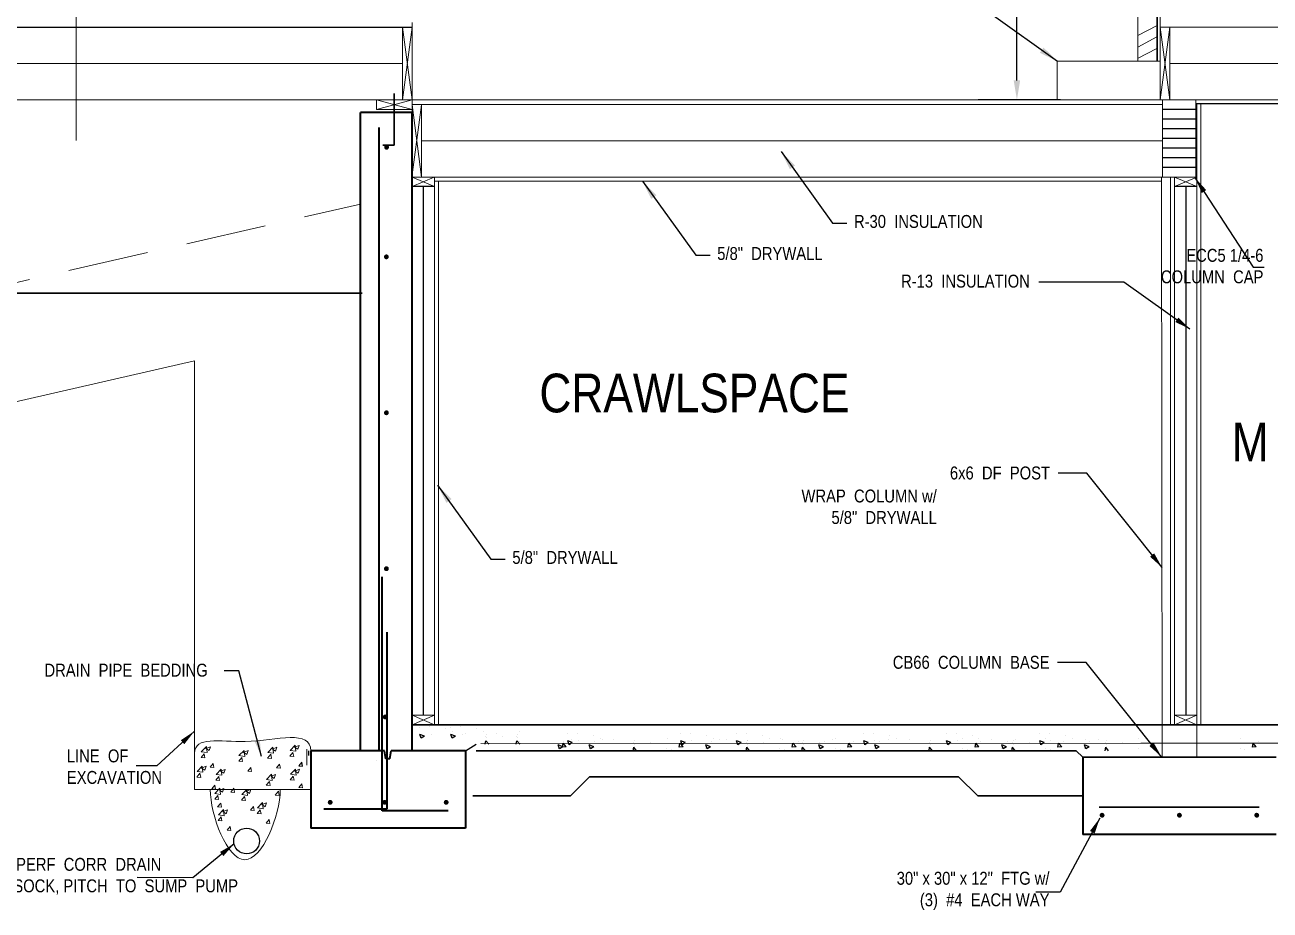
# Model space of a CAD drawing. Extents: x 1662 to 3024, y -14186 to -10515.
# Drawn here: x 2214.5 to 2407.7, y -14153.8 to -14016.5 of the extents above; entities that cross this region are included whole.
import ezdxf

# ---------------------------------------------------------------- set-up
doc = ezdxf.new("R2010")
doc.units = 0
doc.header["$LTSCALE"] = 50
doc.header["$MEASUREMENT"] = 0
doc.linetypes.add('CENTER', pattern=[2, 1.25, -0.25, 0.25, -0.25])
doc.linetypes.add('DASHED', pattern=[0.75, 0.5, -0.25])
for name, color, linetype in [('CONCRETE', 7, 'CONTINUOUS'), ('FINFRAMING', 4, 'CONTINUOUS'), ('FLOOR_FRAMING', 3, 'CONTINUOUS'), ('INSULATION', 30, 'CONTINUOUS'), ('ROOF_FRAMING', 7, 'CONTINUOUS'), ('TEXT', 250, 'CONTINUOUS'), ('WALL_FRAMING', 2, 'CONTINUOUS')]:
    doc.layers.add(name, color=color, linetype=linetype)
doc.layers.add('FOUNDATION', color=7, linetype='CONTINUOUS', lineweight=40)
doc.layers.add('FOUNDATION TEXT', color=7, linetype='CONTINUOUS', lineweight=9)
doc.styles.add('ARCHENT', font='technical.ttf', dxfattribs={"height": 2})
doc.linetypes.add('BATTING', pattern='A,0.0001,-0.1,[134,ltypeshp.shx,S=0.1,R=0,X=-0.1,Y=0],-0.2,[134,ltypeshp.shx,S=0.1,R=180,X=0.1,Y=0],-0.1', length=0.4001)
doc.dimstyles.new('ARCHENTLTD', dxfattribs={"dimtxt": 2, "dimasz": 3, "dimexe": 6, "dimexo": 3, "dimgap": 2, "dimtad": 0, "dimdec": 3, "dimzin": 1, "dimdsep": 46, "dimlunit": 4, "dimtxsty": 'ARCHENT', "dimcen": 2, "dimadec": 0, "dimazin": 0, "dimtfac": 1, "dimtdec": 3, "dimtofl": 0, "dimtmove": 0, "dimatfit": 3, "dimfxl": 1, "dimfrac": 2, "dimtolj": 1, "dimtzin": 0, "dimarcsym": 0})

# ---------------------------------------------------------------- blocks, each defined once
blk = doc.blocks.new('*D176')
at = {"layer": 'CONCRETE', "color": 0, "lineweight": -2, "ltscale": 0.25}
for p, q in [((2375.16, -13986.07), (2362.39, -13986.07)), ((2368.39, -13989.07), (2368.39, -14001.89)), ((2368.39, -14025.07), (2368.39, -14012.25)), ((2375.16, -14028.07), (2362.39, -14028.07))]:
    blk.add_line(p, q, dxfattribs=at)
at = {"layer": 'CONCRETE', "color": 0, "lineweight": 9, "ltscale": 0.25}
for points in [[(2367.89, -13989.07), (2368.89, -13989.07), (2368.39, -13986.07)], [(2367.89, -14025.07), (2368.89, -14025.07), (2368.39, -14028.07)]]:
    blk.add_solid(points, dxfattribs=at)
at = {"layer": 'CONCRETE', "color": 0, "lineweight": 9, "ltscale": 0.25, "insert": (2368.39, -14007.07), "char_height": 2, "attachment_point": 5, "rotation": 90, "style": 'ARCHENT'}
blk.add_mtext('\\A1;3\'-6"', dxfattribs=at)

msp = doc.modelspace()

# ---------------------------------------------------------------- linework, layer by layer
at = {"layer": 'CONCRETE', "color": 7, "lineweight": 20, "ltscale": 0.25}
for p, q in [((2273.0453, -14028.0703), (2273.0453, -14016.8184)), ((2269.0356, -14029.5797), (2269.0356, -14028.0687)), ((2274.526, -14040.0703), (2274.526, -14028.0703))]:
    msp.add_line(p, q, dxfattribs=at)
at = {"layer": 'CONCRETE', "color": 7, "lineweight": 9, "ltscale": 0.25}
for p, q in [((2274.5356, -14028.0703), (2269.0356, -14029.5798)), ((2274.5356, -14029.5813), (2269.0356, -14028.0972)), ((2258.2061, -14128.7981), (2258.2061, -14131.2977))]:
    msp.add_line(p, q, dxfattribs=at)
at = {"layer": 'CONCRETE', "color": 7, "linetype": 'Continuous', "lineweight": 30, "ltscale": 0.125}
for p, q in [((2271.7595, -14027.0892), (2271.7595, -14035.0892)), ((2503.8234, -14028.6953), (2396.1506, -14028.6649)), ((2271.7595, -14035.0892), (2270.0184, -14035.0892)), ((2399.6108, -14125.0481), (2274.5259, -14125.0481)), ((2507.2759, -14125.0481), (2399.6108, -14125.0481))]:
    msp.add_line(p, q, dxfattribs=at)
at = {"layer": 'CONCRETE', "color": 7, "linetype": 'Continuous', "lineweight": 9, "ltscale": 0.125}
for p, q in [((2274.526, -14029.5815), (2269.0356, -14029.5798)), ((2274.526, -14040.0703), (2278.0044, -14041.5082)), ((2277.9791, -14040.0703), (2274.526, -14041.5082)), ((2392.8388, -14040.0703), (2396.3172, -14041.5082)), ((2396.2919, -14040.0703), (2392.8388, -14041.5082))]:
    msp.add_line(p, q, dxfattribs=at)
at = {"layer": 'CONCRETE', "color": 7, "linetype": 'Continuous', "lineweight": 40, "ltscale": 0.15}
msp.add_line((2269.3595, -14032.3799), (2269.3595, -14129.0481), dxfattribs=at)
at = {"layer": 'CONCRETE', "color": 7, "linetype": 'Continuous', "ltscale": 1.5}
for p, q in [((2278.0044, -14041.5082), (2274.526, -14041.5082)), ((2396.3172, -14041.5082), (2392.8388, -14041.5082))]:
    msp.add_line(p, q, dxfattribs=at)
at = {"layer": 'CONCRETE', "color": 7, "linetype": 'Continuous', "lineweight": 20, "ltscale": 0.125}
for p, q in [((2392.2138, -14125.0481), (2392.2138, -14040.0703)), ((2392.8388, -14123.5481), (2392.8388, -14040.0703)), ((2392.8388, -14125.0481), (2392.8388, -14123.5882)), ((2387.6108, -14127.8642), (2285.2166, -14127.9197)), ((2505.0455, -14127.8642), (2387.6108, -14127.8642))]:
    msp.add_line(p, q, dxfattribs=at)
at = {"layer": 'CONCRETE', "color": 35, "lineweight": 30, "ltscale": 1.5}
msp.add_line((2056.7481, -14058.0443), (2266.8069, -14058.0443), dxfattribs=at)
at = {"layer": 'CONCRETE', "lineweight": 20, "ltscale": 1.5}
for p, q in [((2240.7531, -14135.0481), (2240.7531, -14068.579)), ((2396.2913, -14125.0481), (2392.8388, -14123.5481)), ((2392.8388, -14123.5481), (2396.2913, -14123.5481)), ((2396.2913, -14123.5481), (2392.8388, -14125.0481)), ((2256.7866, -14135.0481), (2240.7531, -14135.0481)), ((2258.4235, -14135.0481), (2240.7531, -14135.0481)), ((2258.8296, -14135.0481), (2240.7531, -14135.0481))]:
    msp.add_line(p, q, dxfattribs=at)
at = {"layer": 'CONCRETE', "color": 7, "linetype": 'Continuous', "lineweight": 40, "ltscale": 1.5}
for p, q in [((2269.8829, -14138.3802), (2269.8829, -14102.0453)), ((2280.1532, -14138.3749), (2269.8829, -14138.3802))]:
    msp.add_line(p, q, dxfattribs=at)
at = {"layer": 'CONCRETE', "color": 7, "linetype": 'DASHED', "lineweight": 40, "ltscale": 10}
for p, q in [((2270.6616, -14138.0534), (2270.6616, -14110.6756)), ((2260.8296, -14138.0481), (2270.6616, -14138.0481))]:
    msp.add_line(p, q, dxfattribs=at)
at = {"layer": 'CONCRETE', "color": 7, "linetype": 'Continuous', "ltscale": 3}
for p, q in [((2276.4461, -14126.7729), (2275.7459, -14126.5041)), ((2275.9488, -14127.1085), (2275.746, -14126.5042)), ((2275.7495, -14125.4392), (2275.7495, -14125.4392)), ((2276.4461, -14126.7729), (2275.9487, -14127.1084)), ((2277.2677, -14125.3044), (2277.2677, -14125.3044)), ((2277.4878, -14126.5302), (2277.4878, -14126.5302)), ((2279.7711, -14125.634), (2279.7711, -14125.634)), ((2281.2584, -14126.7729), (2280.5583, -14126.5041)), ((2280.7611, -14127.1085), (2280.5584, -14126.5042)), ((2280.5618, -14125.4392), (2280.5618, -14125.4392)), ((2281.2584, -14126.7729), (2280.761, -14127.1084)), ((2280.8005, -14126.0794), (2280.8005, -14126.0794)), ((2282.08, -14125.3044), (2282.08, -14125.3044)), ((2282.3001, -14126.5302), (2282.3001, -14126.5302)), ((2282.826, -14126.3047), (2282.826, -14126.3047)), ((2284.5834, -14125.634), (2284.5834, -14125.634)), ((2285.6128, -14126.0794), (2285.6128, -14126.0794)), ((2285.9349, -14126.7835), (2285.9349, -14126.7835)), ((2286.0866, -14126.4654), (2286.0866, -14126.4654)), ((2287.6383, -14126.3047), (2287.6383, -14126.3047)), ((2288.612, -14126.8025), (2288.612, -14126.8025)), ((2290.7472, -14126.7835), (2290.7472, -14126.7835)), ((2290.8989, -14126.4654), (2290.8989, -14126.4654)), ((2291.1559, -14126.0754), (2291.1559, -14126.0754)), ((2298.688, -14126.4392), (2298.688, -14126.4392)), ((2300.2062, -14126.3044), (2300.2062, -14126.3044)), ((2302.7096, -14126.634), (2302.7096, -14126.634)), ((2316.2227, -14126.4392), (2316.2227, -14126.4392)), ((2317.7409, -14126.3044), (2317.7409, -14126.3044)), ((2320.2443, -14126.634), (2320.2443, -14126.634)), ((2324.8848, -14126.4392), (2324.8848, -14126.4392)), ((2326.403, -14126.3044), (2326.403, -14126.3044)), ((2328.9064, -14126.634), (2328.9064, -14126.634)), ((2344.6152, -14126.4392), (2344.6152, -14126.4392)), ((2346.1334, -14126.3044), (2346.1334, -14126.3044)), ((2348.6368, -14126.634), (2348.6368, -14126.634)), ((2357.4479, -14126.4392), (2357.4479, -14126.4392)), ((2358.9661, -14126.3044), (2358.9661, -14126.3044)), ((2361.4695, -14126.634), (2361.4695, -14126.634)), ((2371.9284, -14126.4392), (2371.9284, -14126.4392)), ((2373.4466, -14126.3044), (2373.4466, -14126.3044)), ((2375.95, -14126.634), (2375.95, -14126.634)), ((2285.8868, -14128.0481), (2285.9853, -14127.5141)), ((2286.4333, -14128.0481), (2285.9852, -14127.5141)), ((2286.0876, -14127.0133), (2286.0876, -14127.0133)), ((2290.6991, -14128.0481), (2290.7976, -14127.5141)), ((2291.2456, -14128.0481), (2290.7975, -14127.5141)), ((2290.8999, -14127.0133), (2290.8999, -14127.0133)), ((2291.1387, -14127.6535), (2291.1387, -14127.6535)), ((2291.8418, -14127.9202), (2291.8418, -14127.9202)), ((2297.18, -14128.6946), (2297.18, -14128.6946)), ((2297.9054, -14128.4149), (2297.2052, -14128.1461)), ((2297.4081, -14128.7504), (2297.2054, -14128.1461)), ((2297.9054, -14128.4149), (2297.408, -14128.7504)), ((2297.4713, -14127.9068), (2297.4713, -14127.9068)), ((2298.4522, -14128.4611), (2297.8545, -14128.5134)), ((2297.8546, -14128.5134), (2297.9702, -14127.8866)), ((2298.4522, -14128.4611), (2297.9701, -14127.8866)), ((2297.9897, -14127.5353), (2297.9897, -14127.5353)), ((2299.3846, -14127.7729), (2298.6845, -14127.5041)), ((2298.8873, -14128.1085), (2298.6846, -14127.5042)), ((2298.7626, -14127.5769), (2298.7626, -14127.5769)), ((2299.3846, -14127.7729), (2298.8872, -14128.1084)), ((2299.2885, -14127.3514), (2299.2885, -14127.3514)), ((2300.4263, -14127.5302), (2300.4263, -14127.5302)), ((2301.9923, -14128.6946), (2301.9923, -14128.6946)), ((2302.7177, -14128.4149), (2302.0176, -14128.1461)), ((2302.2204, -14128.7504), (2302.0177, -14128.1461)), ((2302.7177, -14128.4149), (2302.2203, -14128.7504)), ((2302.2837, -14127.9068), (2302.2837, -14127.9068)), ((2302.802, -14127.5353), (2302.802, -14127.5353)), ((2303.7391, -14127.0794), (2303.7391, -14127.0794)), ((2304.1008, -14127.3514), (2304.1008, -14127.3514)), ((2305.7645, -14127.3047), (2305.7645, -14127.3047)), ((2308.8253, -14129.0481), (2308.9238, -14128.5141)), ((2308.8734, -14127.7835), (2308.8734, -14127.7835)), ((2309.3718, -14129.0481), (2308.9237, -14128.5141)), ((2309.0251, -14127.4654), (2309.0251, -14127.4654)), ((2309.0261, -14128.0133), (2309.0261, -14128.0133)), ((2311.5506, -14127.8025), (2311.5506, -14127.8025)), ((2314.0772, -14128.6535), (2314.0772, -14128.6535)), ((2314.0944, -14127.0754), (2314.0944, -14127.0754)), ((2316.5784, -14128.4611), (2315.9807, -14128.5134)), ((2315.9808, -14128.5134), (2316.0964, -14127.8866)), ((2316.5784, -14128.4611), (2316.0963, -14127.8866)), ((2316.9193, -14127.7729), (2316.2192, -14127.5041)), ((2316.422, -14128.1085), (2316.2193, -14127.5042)), ((2316.9193, -14127.7729), (2316.4219, -14128.1084)), ((2316.8888, -14127.5769), (2316.8888, -14127.5769)), ((2317.961, -14127.5302), (2317.961, -14127.5302)), ((2320.1185, -14128.6946), (2320.1185, -14128.6946)), ((2320.844, -14128.4149), (2320.1438, -14128.1461)), ((2320.3467, -14128.7504), (2320.1439, -14128.1461)), ((2320.844, -14128.4149), (2320.3465, -14128.7504)), ((2320.4099, -14127.9068), (2320.4099, -14127.9068)), ((2320.9283, -14127.5353), (2320.9283, -14127.5353)), ((2321.2738, -14127.0794), (2321.2738, -14127.0794)), ((2322.227, -14127.3514), (2322.227, -14127.3514)), ((2323.2992, -14127.3047), (2323.2992, -14127.3047)), ((2325.5815, -14127.7729), (2324.8813, -14127.5041)), ((2325.0842, -14128.1085), (2324.8814, -14127.5042)), ((2325.5815, -14127.7729), (2325.0841, -14128.1084)), ((2326.36, -14129.0481), (2326.4585, -14128.5141)), ((2326.4081, -14127.7835), (2326.4081, -14127.7835)), ((2326.9065, -14129.0481), (2326.4584, -14128.5141)), ((2326.5598, -14127.4654), (2326.5598, -14127.4654)), ((2326.5608, -14128.0133), (2326.5608, -14128.0133)), ((2326.6231, -14127.5302), (2326.6231, -14127.5302)), ((2329.0853, -14127.8025), (2329.0853, -14127.8025)), ((2329.9359, -14127.0794), (2329.9359, -14127.0794)), ((2331.6119, -14128.6535), (2331.6119, -14128.6535)), ((2331.6291, -14127.0754), (2331.6291, -14127.0754)), ((2331.9614, -14127.3047), (2331.9614, -14127.3047)), ((2334.1131, -14128.4611), (2333.5154, -14128.5134)), ((2333.5155, -14128.5134), (2333.6311, -14127.8866)), ((2334.1131, -14128.4611), (2333.631, -14127.8866)), ((2334.4235, -14127.5769), (2334.4235, -14127.5769)), ((2335.0222, -14129.0481), (2335.1207, -14128.5141)), ((2335.0703, -14127.7835), (2335.0703, -14127.7835)), ((2335.5687, -14129.0481), (2335.1206, -14128.5141)), ((2335.2219, -14127.4654), (2335.2219, -14127.4654)), ((2335.223, -14128.0133), (2335.223, -14128.0133)), ((2337.6532, -14128.6946), (2337.6532, -14128.6946)), ((2338.3787, -14128.4149), (2337.6785, -14128.1461)), ((2337.8814, -14128.7504), (2337.6786, -14128.1461)), ((2337.7474, -14127.8025), (2337.7474, -14127.8025)), ((2338.3787, -14128.4149), (2337.8812, -14128.7504)), ((2337.9446, -14127.9068), (2337.9446, -14127.9068)), ((2338.463, -14127.5353), (2338.463, -14127.5353)), ((2339.7617, -14127.3514), (2339.7617, -14127.3514)), ((2340.274, -14128.6535), (2340.274, -14128.6535)), ((2340.2912, -14127.0754), (2340.2912, -14127.0754)), ((2342.7752, -14128.4611), (2342.1775, -14128.5134)), ((2342.1776, -14128.5134), (2342.2933, -14127.8866)), ((2342.7752, -14128.4611), (2342.2932, -14127.8866)), ((2343.0856, -14127.5769), (2343.0856, -14127.5769)), ((2345.3118, -14127.7729), (2344.6116, -14127.5041)), ((2344.8145, -14128.1085), (2344.6117, -14127.5042)), ((2345.3118, -14127.7729), (2344.8144, -14128.1084)), ((2346.3154, -14128.6946), (2346.3154, -14128.6946)), ((2347.0408, -14128.4149), (2346.3406, -14128.1461)), ((2346.5435, -14128.7504), (2346.3407, -14128.1461)), ((2346.3535, -14127.5302), (2346.3535, -14127.5302)), ((2347.0408, -14128.4149), (2346.5434, -14128.7504)), ((2346.6067, -14127.9068), (2346.6067, -14127.9068)), ((2347.1251, -14127.5353), (2347.1251, -14127.5353)), ((2348.4239, -14127.3514), (2348.4239, -14127.3514)), ((2349.6662, -14127.0794), (2349.6662, -14127.0794)), ((2351.6917, -14127.3047), (2351.6917, -14127.3047)), ((2354.7525, -14129.0481), (2354.851, -14128.5141)), ((2354.8006, -14127.7835), (2354.8006, -14127.7835)), ((2355.299, -14129.0481), (2354.8509, -14128.5141)), ((2354.9523, -14127.4654), (2354.9523, -14127.4654)), ((2354.9533, -14128.0133), (2354.9533, -14128.0133)), ((2358.1446, -14127.7729), (2357.4444, -14127.5041)), ((2357.6473, -14128.1085), (2357.4445, -14127.5042)), ((2357.4777, -14127.8025), (2357.4777, -14127.8025)), ((2358.1446, -14127.7729), (2357.6472, -14128.1084)), ((2359.1862, -14127.5302), (2359.1862, -14127.5302)), ((2360.0044, -14128.6535), (2360.0044, -14128.6535)), ((2360.0216, -14127.0754), (2360.0216, -14127.0754)), ((2362.5056, -14128.4611), (2361.9079, -14128.5134)), ((2361.908, -14128.5134), (2362.0236, -14127.8866)), ((2362.5056, -14128.4611), (2362.0235, -14127.8866)), ((2362.499, -14127.0794), (2362.499, -14127.0794)), ((2362.816, -14127.5769), (2362.816, -14127.5769)), ((2364.5245, -14127.3047), (2364.5245, -14127.3047)), ((2366.0457, -14128.6946), (2366.0457, -14128.6946)), ((2366.7711, -14128.4149), (2366.071, -14128.1461)), ((2366.2738, -14128.7504), (2366.0711, -14128.1461)), ((2366.7711, -14128.4149), (2366.2737, -14128.7504)), ((2366.3371, -14127.9068), (2366.3371, -14127.9068)), ((2366.8554, -14127.5353), (2366.8554, -14127.5353)), ((2367.5853, -14129.0481), (2367.6838, -14128.5141)), ((2367.6334, -14127.7835), (2367.6334, -14127.7835)), ((2368.1318, -14129.0481), (2367.6836, -14128.5141)), ((2367.785, -14127.4654), (2367.785, -14127.4654)), ((2367.7861, -14128.0133), (2367.7861, -14128.0133)), ((2368.1542, -14127.3514), (2368.1542, -14127.3514)), ((2370.3105, -14127.8025), (2370.3105, -14127.8025)), ((2372.6251, -14127.7729), (2371.9249, -14127.5041)), ((2372.1278, -14128.1085), (2371.925, -14127.5042)), ((2372.6251, -14127.7729), (2372.1276, -14128.1084)), ((2372.8371, -14128.6535), (2372.8371, -14128.6535)), ((2372.8543, -14127.0754), (2372.8543, -14127.0754)), ((2373.6667, -14127.5302), (2373.6667, -14127.5302)), ((2375.3383, -14128.4611), (2374.7406, -14128.5134)), ((2374.7407, -14128.5134), (2374.8564, -14127.8866)), ((2375.3383, -14128.4611), (2374.8563, -14127.8866)), ((2375.6487, -14127.5769), (2375.6487, -14127.5769)), ((2376.9795, -14127.0794), (2376.9795, -14127.0794)), ((2378.8785, -14128.6946), (2378.8785, -14128.6946)), ((2379.6039, -14128.4149), (2378.9037, -14128.1461)), ((2379.1066, -14128.7504), (2378.9038, -14128.1461)), ((2379.0049, -14127.3047), (2379.0049, -14127.3047)), ((2379.6039, -14128.4149), (2379.1065, -14128.7504)), ((2379.1698, -14127.9068), (2379.1698, -14127.9068)), ((2379.6882, -14127.5353), (2379.6882, -14127.5353)), ((2380.987, -14127.3514), (2380.987, -14127.3514)), ((2382.0657, -14129.0481), (2382.1642, -14128.5141)), ((2382.1138, -14127.7835), (2382.1138, -14127.7835)), ((2382.6123, -14129.0481), (2382.1641, -14128.5141)), ((2382.2655, -14127.4654), (2382.2655, -14127.4654)), ((2382.2665, -14128.0133), (2382.2665, -14128.0133)), ((2384.791, -14127.8025), (2384.791, -14127.8025)), ((2387.3176, -14128.6535), (2387.3176, -14128.6535)), ((2387.3348, -14127.0754), (2387.3348, -14127.0754)), ((2400.5111, -14127.8025), (2400.5111, -14127.8025)), ((2403.0377, -14128.6535), (2403.0377, -14128.6535)), ((2403.0549, -14127.0754), (2403.0549, -14127.0754)), ((2405.539, -14128.4611), (2404.9412, -14128.5134)), ((2404.9413, -14128.5134), (2405.057, -14127.8866)), ((2405.539, -14128.4611), (2405.0569, -14127.8866)), ((2405.8493, -14127.5769), (2405.8493, -14127.5769)), ((2268.9672, -14130.5012), (2268.9672, -14130.5012)), ((2314.7803, -14128.9202), (2314.7803, -14128.9202)), ((2332.315, -14128.9202), (2332.315, -14128.9202)), ((2340.9772, -14128.9202), (2340.9772, -14128.9202)), ((2360.7075, -14128.9202), (2360.7075, -14128.9202)), ((2373.5403, -14128.9202), (2373.5403, -14128.9202)), ((2403.7409, -14128.9202), (2403.7409, -14128.9202)), ((2256.9576, -14131.3942), (2257.5553, -14131.4465)), ((2257.5552, -14131.4465), (2257.4396, -14130.8197))]:
    msp.add_line(p, q, dxfattribs=at)
at = {"layer": 'CONCRETE', "color": 7, "linetype": 'Continuous', "lineweight": 9, "ltscale": 3}
for p, q in [((2241.8302, -14129.194), (2242.6091, -14128.3822)), ((2242.5361, -14128.683), (2243.2363, -14128.4142)), ((2242.5361, -14128.683), (2243.0336, -14129.0185)), ((2242.7194, -14129.3319), (2242.6089, -14128.3822)), ((2243.0334, -14129.0185), (2243.2362, -14128.4142)), ((2252.1479, -14129.2956), (2252.9268, -14128.4838)), ((2252.8539, -14128.7845), (2253.5541, -14128.5157)), ((2253.0372, -14129.4335), (2252.9267, -14128.4838)), ((2253.3512, -14129.1201), (2253.554, -14128.5158)), ((2255.6041, -14128.9908), (2256.383, -14128.179)), ((2256.3101, -14128.4797), (2257.0102, -14128.211)), ((2256.3101, -14128.4797), (2256.8075, -14128.8153)), ((2256.4933, -14129.1287), (2256.3828, -14128.179)), ((2256.8073, -14128.8153), (2257.0101, -14128.211)), ((2241.7962, -14130.0755), (2242.2783, -14129.5009)), ((2241.7962, -14130.0755), (2242.3939, -14130.1277)), ((2241.8302, -14129.194), (2242.7195, -14129.3319)), ((2242.3938, -14130.1278), (2242.2782, -14129.5009)), ((2247.6412, -14130.685), (2248.1233, -14130.1105)), ((2247.6752, -14129.8036), (2248.4541, -14128.9918)), ((2247.6752, -14129.8036), (2248.5646, -14129.9415)), ((2248.2388, -14130.7373), (2248.1232, -14130.1105)), ((2248.3812, -14129.2925), (2249.0813, -14129.0237)), ((2248.3812, -14129.2925), (2248.8786, -14129.628)), ((2248.5644, -14129.9415), (2248.4539, -14128.9918)), ((2248.8784, -14129.6281), (2249.0812, -14129.0238)), ((2252.114, -14130.177), (2252.5961, -14129.6025)), ((2252.114, -14130.177), (2252.7117, -14130.2293)), ((2252.1479, -14129.2956), (2253.0373, -14129.4335)), ((2252.7115, -14130.2293), (2252.5959, -14129.6025)), ((2252.8539, -14128.7845), (2253.3513, -14129.12)), ((2255.5701, -14129.8722), (2256.0522, -14129.2977)), ((2255.5701, -14129.8722), (2256.1678, -14129.9245)), ((2255.6041, -14128.9908), (2256.4935, -14129.1287)), ((2256.1677, -14129.9246), (2256.0521, -14129.2977)), ((2241.1354, -14133.1234), (2241.6175, -14132.5488)), ((2241.1694, -14132.2419), (2241.9483, -14131.4302)), ((2241.1694, -14132.2419), (2242.0588, -14132.3799)), ((2241.733, -14133.1757), (2241.6174, -14132.5489)), ((2241.8754, -14131.7309), (2242.5756, -14131.4621)), ((2241.8754, -14131.7309), (2242.3728, -14132.0664)), ((2242.0586, -14132.3799), (2241.9482, -14131.4302)), ((2242.3727, -14132.0664), (2242.5754, -14131.4621)), ((2243.1837, -14131.5974), (2243.6658, -14131.0228)), ((2243.1837, -14131.5974), (2243.7814, -14131.6497)), ((2243.7813, -14131.6497), (2243.6657, -14131.0229)), ((2244.1071, -14132.718), (2244.886, -14131.9062)), ((2244.8131, -14132.2069), (2245.5133, -14131.9382)), ((2244.8131, -14132.2069), (2245.3105, -14132.5424)), ((2244.9964, -14132.8559), (2244.8859, -14131.9062)), ((2245.3104, -14132.5425), (2245.5132, -14131.9382)), ((2247.6412, -14130.685), (2248.2389, -14130.7373)), ((2249.0287, -14132.2069), (2249.5108, -14131.6324)), ((2249.0287, -14132.2069), (2249.6264, -14132.2592)), ((2249.6263, -14132.2592), (2249.5107, -14131.6324)), ((2253.5015, -14131.6989), (2253.9836, -14131.1244)), ((2253.5015, -14131.6989), (2254.0992, -14131.7512)), ((2254.0991, -14131.7513), (2253.9834, -14131.1244)), ((2255.655, -14132.6991), (2256.4338, -14131.8874)), ((2256.3609, -14132.1881), (2257.0611, -14131.9193)), ((2256.3609, -14132.1881), (2256.8583, -14132.5236)), ((2256.5442, -14132.8371), (2256.4337, -14131.8874)), ((2256.8582, -14132.5236), (2257.061, -14131.9193)), ((2256.9576, -14131.3942), (2257.4397, -14130.8196)), ((2241.1354, -14133.1234), (2241.7331, -14133.1757)), ((2243.4536, -14134.9735), (2243.9357, -14134.399)), ((2244.0512, -14135.0258), (2243.9356, -14134.399)), ((2244.0732, -14133.5994), (2244.5553, -14133.0249)), ((2244.0732, -14133.5994), (2244.6709, -14133.6517)), ((2244.1071, -14132.718), (2244.9965, -14132.8559)), ((2244.6708, -14133.6517), (2244.5551, -14133.0249)), ((2251.9106, -14134.3933), (2252.3927, -14133.8188)), ((2251.9106, -14134.3933), (2252.5084, -14134.4456)), ((2251.9446, -14133.5119), (2252.7235, -14132.7001)), ((2251.9446, -14133.5119), (2252.834, -14133.6498)), ((2252.5082, -14134.4456), (2252.3926, -14133.8188)), ((2252.6506, -14133.0008), (2253.3508, -14132.7321)), ((2252.6506, -14133.0008), (2253.148, -14133.3363)), ((2252.8339, -14133.6498), (2252.7234, -14132.7001)), ((2253.1479, -14133.3364), (2253.3506, -14132.7321)), ((2255.621, -14133.5806), (2256.1031, -14133.006)), ((2255.621, -14133.5806), (2256.2187, -14133.6329)), ((2255.655, -14132.6991), (2256.5443, -14132.8371)), ((2256.2186, -14133.6329), (2256.1029, -14133.006)), ((2256.9352, -14134.7511), (2257.4173, -14134.1765)), ((2257.5328, -14134.8034), (2257.4172, -14134.1766)), ((2243.4536, -14134.9735), (2244.0514, -14135.0258)), ((2243.9013, -14136.5512), (2244.3834, -14135.9766)), ((2243.9353, -14135.6697), (2244.7142, -14134.8579)), ((2243.9353, -14135.6697), (2244.8247, -14135.8076)), ((2244.4989, -14136.6035), (2244.3833, -14135.9766)), ((2244.6413, -14135.1587), (2245.3414, -14134.8899)), ((2244.6413, -14135.1587), (2245.1387, -14135.4942)), ((2244.8245, -14135.8076), (2244.714, -14134.8579)), ((2245.1386, -14135.4942), (2245.3413, -14134.8899)), ((2246.3914, -14135.4496), (2246.8735, -14134.875)), ((2246.3914, -14135.4496), (2246.9891, -14135.5019)), ((2246.989, -14135.5019), (2246.8733, -14134.8751)), ((2248.0681, -14136.7295), (2248.5502, -14136.1549)), ((2248.1021, -14135.848), (2248.8809, -14135.0363)), ((2248.1021, -14135.848), (2248.9914, -14135.986)), ((2248.6657, -14136.7818), (2248.55, -14136.155)), ((2248.808, -14135.337), (2249.5082, -14135.0682)), ((2248.808, -14135.337), (2249.3054, -14135.6725)), ((2248.9913, -14135.986), (2248.8808, -14135.0363)), ((2249.3053, -14135.6725), (2249.5081, -14135.0682)), ((2253.2982, -14135.9152), (2253.7802, -14135.3407)), ((2253.2982, -14135.9152), (2253.8959, -14135.9675)), ((2253.8957, -14135.9676), (2253.7801, -14135.3407)), ((2256.9352, -14134.7511), (2257.5329, -14134.8034)), ((2243.9013, -14136.5512), (2244.499, -14136.6034)), ((2244.3581, -14137.7449), (2244.8402, -14137.1703)), ((2244.3581, -14137.7449), (2244.9558, -14137.7971)), ((2244.471, -14138.988), (2245.2499, -14138.1762)), ((2244.9557, -14137.7972), (2244.8401, -14137.1703)), ((2245.1769, -14138.4769), (2245.8771, -14138.2081)), ((2245.3602, -14139.1259), (2245.2497, -14138.1762)), ((2245.6742, -14138.8125), (2245.877, -14138.2082)), ((2248.0681, -14136.7295), (2248.6658, -14136.7818)), ((2249.4556, -14138.2514), (2249.9377, -14137.6769)), ((2249.4556, -14138.2514), (2250.0533, -14138.3037)), ((2250.0532, -14138.3037), (2249.9375, -14137.6769)), ((2250.4993, -14138.7807), (2250.9814, -14138.2062)), ((2250.5333, -14137.8993), (2251.3121, -14137.0875)), ((2250.5333, -14137.8993), (2251.4226, -14138.0372)), ((2251.0969, -14138.833), (2250.9812, -14138.2062)), ((2251.2392, -14137.3882), (2251.9394, -14137.1194)), ((2251.2392, -14137.3882), (2251.7366, -14137.7237)), ((2251.4225, -14138.0372), (2251.312, -14137.0875)), ((2251.7365, -14137.7237), (2251.9393, -14137.1194)), ((2244.437, -14139.8694), (2244.9191, -14139.2949)), ((2244.437, -14139.8694), (2245.0347, -14139.9217)), ((2244.471, -14138.988), (2245.3603, -14139.1259)), ((2245.0346, -14139.9217), (2244.9189, -14139.2949)), ((2245.1769, -14138.4769), (2245.6744, -14138.8124)), ((2250.4993, -14138.7807), (2251.097, -14138.833)), ((2251.8868, -14140.3026), (2252.3689, -14139.7281)), ((2251.8868, -14140.3026), (2252.4845, -14140.3549)), ((2252.4844, -14140.3549), (2252.3687, -14139.7281)), ((2245.8245, -14141.3913), (2246.3066, -14140.8168)), ((2245.8245, -14141.3913), (2246.4222, -14141.4436)), ((2246.4221, -14141.4437), (2246.3065, -14140.8168))]:
    msp.add_line(p, q, dxfattribs=at)
at = {"layer": 'CONCRETE', "ltscale": 0.25}
msp.add_line((2282.8296, -14129.0481), (2284.4823, -14128.0473), dxfattribs=at)
at = {"layer": 'CONCRETE', "linetype": 'Continuous', "lineweight": 25, "ltscale": 0.5}
msp.add_line((2258.4479, -14129.0481), (2258.4479, -14129.7981), dxfattribs=at)
msp.add_line((2258.4479, -14129.0481), (2258.4479, -14129.7981), dxfattribs=at)
at = {"layer": 'CONCRETE', "color": 7, "linetype": 'Continuous', "lineweight": 30}
for p, q in [((2377.6108, -14129.0496), (2284.4812, -14129.0481)), ((2408.6108, -14130.0481), (2378.6108, -14130.0476)), ((2359.3492, -14133.0902), (2302.0862, -14133.0952))]:
    msp.add_line(p, q, dxfattribs=at)
at = {"layer": 'CONCRETE', "lineweight": 30, "ltscale": 1.5}
for p, q in [((2299.1333, -14136.0481), (2302.0862, -14133.0952)), ((2362.3071, -14136.0481), (2359.3492, -14133.0902)), ((2299.1333, -14136.0481), (2283.9788, -14136.0481)), ((2362.3071, -14136.0481), (2378.6108, -14136.0481))]:
    msp.add_line(p, q, dxfattribs=at)
at = {"layer": 'CONCRETE', "color": 1, "linetype": 'Continuous', "ltscale": 1.5, "const_width": 0.375}
for points in [[(2270.3913, -14035.4304, 1), (2270.7663, -14035.4304, 1)], [(2270.362, -14052.4304, 1), (2270.737, -14052.4304, 1)], [(2270.3623, -14076.6179, 1), (2270.7373, -14076.6179, 1)], [(2270.3623, -14100.8054, 1), (2270.7373, -14100.8054, 1)], [(2270.175, -14123.7981, 1), (2270.55, -14123.7981, 1)]]:
    msp.add_lwpolyline(points, format="xyb", close=True, dxfattribs=at)
at = {"layer": 'CONCRETE', "color": 7, "linetype": 'Continuous', "ltscale": 1.5, "const_width": 0.375}
for points in [[(2261.6421, -14137.0481, 1), (2262.0171, -14137.0481, 1)], [(2270.4605, -14137.0481, -1), (2270.0855, -14137.0481, -1)], [(2280.0171, -14137.0481, -1), (2279.6421, -14137.0481, -1)], [(2381.4233, -14139.0481, 1), (2381.7983, -14139.0481, 1)], [(2393.7983, -14139.0481, -1), (2393.4233, -14139.0481, -1)], [(2405.7983, -14139.0481, -1), (2405.4233, -14139.0481, -1)]]:
    msp.add_lwpolyline(points, format="xyb", close=True, dxfattribs=at)
at = {"layer": 'CONCRETE', "color": 7, "linetype": 'Continuous', "ltscale": 0.25}
msp.add_circle((2248.8583, -14143.0492), 2, dxfattribs=at)
at = {"layer": 'CONCRETE', "color": 7, "linetype": 'Continuous', "lineweight": 9, "ltscale": 0.125}
for points, start_tangent, end_tangent in [([(2240.7913, -14129.4315), (2248.6398, -14127.5999), (2258.8296, -14129.0819)], (-0.01425247, 0.99989843), (0.01425247, -0.99989843)), ([(2243.2128, -14135.0488), (2248.5631, -14145.9459), (2254.075, -14135.0488)], (0, -1), (0, 1))]:
    msp.add_spline(points, degree=3, dxfattribs=dict(at, start_tangent=start_tangent, end_tangent=end_tangent))
at = {"layer": 'FINFRAMING', "color": 7, "linetype": 'Continuous', "lineweight": 30, "ltscale": 0.125}
msp.add_line((2390.1328, -14022.0703), (2390.1151, -13955.6857), dxfattribs=at)
at = {"layer": 'FLOOR_FRAMING', "color": 7, "lineweight": 20, "ltscale": 0.25}
for p, q in [((2274.5356, -14016.8231), (2274.5356, -14016.0684)), ((2274.5356, -14016.8231), (2273.0356, -14028.0703)), ((2273.0453, -14016.8258), (2274.5356, -14028.0703)), ((2274.5356, -14028.0703), (2274.5356, -14016.8203)), ((2390.6319, -14016.8183), (2515.2762, -14016.8203)), ((2390.6294, -14022.0703), (2374.6294, -14022.0703)), ((2374.6294, -14022.0703), (2374.6294, -14028.0703)), ((2276.0163, -14028.8231), (2274.5163, -14040.0703)), ((2274.526, -14028.8184), (2390.9906, -14028.8203)), ((2274.526, -14028.8258), (2276.0163, -14040.0703)), ((2276.0163, -14040.0703), (2276.0163, -14028.8203)), ((2274.526, -14040.0703), (2276.026, -14040.0703)), ((2278.026, -14040.0703), (2278.026, -14125.0481)), ((2278.651, -14040.6953), (2278.651, -14125.0481)), ((2274.526, -14123.5481), (2278.026, -14123.5481)), ((2274.526, -14125.0481), (2278.026, -14125.0481))]:
    msp.add_line(p, q, dxfattribs=at)
at = {"layer": 'FLOOR_FRAMING', "color": 1, "lineweight": 9, "ltscale": 0.25}
for p, q in [((2390.13, -14016.55), (2387.1365, -14018.1171)), ((2390.1289, -14018.3161), (2387.1353, -14019.8831)), ((2390.1002, -14020.0965), (2387.1066, -14021.6636))]:
    msp.add_line(p, q, dxfattribs=at)
at = {"layer": 'FLOOR_FRAMING', "color": 7, "lineweight": 9, "ltscale": 0.25}
for p, q in [((2390.6319, -14016.8183), (2392.1319, -14028.0702)), ((2390.6319, -14028.0702), (2392.1319, -14016.8183)), ((2392.1319, -14028.0702), (2392.1319, -14016.8183)), ((2271.5186, -14028.0703), (2266.3586, -14028.0703)), ((2396.1506, -14028.0703), (2390.9906, -14028.0703)), ((2390.9906, -14028.0703), (2390.9906, -14040.0703)), ((2392.4906, -14028.0703), (2390.9906, -14028.0703)), ((2396.3206, -14028.665), (2396.3206, -14130.0479)), ((2396.9456, -14028.6652), (2396.9456, -14125.0481)), ((2390.9906, -14040.0703), (2274.5163, -14040.0703)), ((2390.8212, -14040.6953), (2278.026, -14040.6953)), ((2393.5706, -14040.0703), (2390.8206, -14040.0703)), ((2390.8206, -14040.0703), (2390.9057, -14130.0478)), ((2390.9906, -14040.0703), (2396.1506, -14040.0703)), ((2393.5706, -14040.0703), (2396.3206, -14040.0703)), ((2274.526, -14125.0481), (2278.026, -14123.5481)), ((2274.526, -14123.5481), (2278.026, -14125.0481)), ((2378.6108, -14130.0481), (2377.6108, -14129.0497))]:
    msp.add_line(p, q, dxfattribs=at)
at = {"layer": 'FLOOR_FRAMING', "color": 7, "linetype": 'Continuous', "lineweight": 20}
msp.add_line((2515.276, -14028.0703), (2048.6599, -14028.0703), dxfattribs=at)
at = {"layer": 'FLOOR_FRAMING', "color": 7, "linetype": 'Continuous', "lineweight": 20, "ltscale": 1.5}
msp.add_line((2396.1506, -14028.0703), (2396.1506, -14040.0703), dxfattribs=at)
at = {"layer": 'FLOOR_FRAMING', "color": 7, "linetype": 'Continuous'}
for p, q in [((2396.1496, -14029.5703), (2391.0246, -14029.5703)), ((2396.1496, -14031.0703), (2391.0246, -14031.0703)), ((2396.1496, -14032.5703), (2391.0246, -14032.5703)), ((2396.1496, -14034.0703), (2391.0246, -14034.0703)), ((2396.1496, -14035.5703), (2391.0246, -14035.5703)), ((2396.1496, -14037.0703), (2391.0246, -14037.0703)), ((2396.1496, -14038.5703), (2391.0246, -14038.5703))]:
    msp.add_line(p, q, dxfattribs=at)
at = {"layer": 'FLOOR_FRAMING', "color": 7, "lineweight": 30, "ltscale": 0.25}
msp.add_line((2381.1322, -14137.7977), (2405.9612, -14137.7977), dxfattribs=at)
at = {"layer": 'FOUNDATION', "ltscale": 1.5}
for p, q in [((2266.526, -14129.0481), (2266.526, -14030.0479)), ((2274.526, -14030.0479), (2266.526, -14030.0479)), ((2274.526, -14129.0481), (2274.526, -14030.0479)), ((2270.2682, -14129.0481), (2258.8296, -14129.0481)), ((2258.8296, -14129.0481), (2258.8296, -14141.0481)), ((2282.8296, -14129.0481), (2271.272, -14129.0481)), ((2282.8296, -14129.0481), (2282.8296, -14141.0481)), ((2378.6108, -14130.0481), (2378.6108, -14142.0481)), ((2282.8296, -14141.0481), (2258.8296, -14141.0481)), ((2408.6108, -14142.0481), (2378.6108, -14142.0481))]:
    msp.add_line(p, q, dxfattribs=at)
at = {"layer": 'FOUNDATION', "linetype": 'DASHED', "lineweight": 9, "ltscale": 0.5}
msp.add_line((2056.7481, -14092.0443), (2266.526, -14044.2452), dxfattribs=at)
at = {"layer": 'FOUNDATION', "lineweight": 20, "ltscale": 1.5}
msp.add_line((2080.7481, -14105.0371), (2240.7531, -14068.579), dxfattribs=at)
at = {"layer": 'FOUNDATION', "color": 7, "linetype": 'Continuous', "ltscale": 0.5}
for p, q in [((2270.4794, -14130.3163), (2270.2643, -14129.0481)), ((2271.0568, -14130.3167), (2271.272, -14129.0481))]:
    msp.add_line(p, q, dxfattribs=at)
at = {"layer": 'FOUNDATION', "color": 7, "linetype": 'Continuous', "ltscale": 0.125}
msp.add_line((2271.0568, -14130.3167), (2270.4794, -14130.3163), dxfattribs=at)
at = {"layer": 'INSULATION', "linetype": 'BATTING', "lineweight": 9, "ltscale": 0.25}
for p, q in [((2050.1599, -14022.4193), (2273.0453, -14022.4213)), ((2392.1319, -14022.4444), (2513.7912, -14022.4184)), ((2276.0163, -14034.4453), (2390.9906, -14034.4464))]:
    msp.add_line(p, q, dxfattribs=at)
at = {"layer": 'INSULATION', "linetype": 'BATTING', "ltscale": 0.07}
for p, q in [((2276.2652, -14041.5082), (2276.276, -14123.5481)), ((2394.578, -14041.5082), (2394.6052, -14123.5353))]:
    msp.add_line(p, q, dxfattribs=at)
at = {"layer": 'ROOF_FRAMING', "color": 1, "linetype": 'CENTER', "lineweight": 9, "ltscale": 0.5}
msp.add_line((2222.4055, -14034.3976), (2222.4055, -13772.8488), dxfattribs=at)
at = {"layer": 'ROOF_FRAMING', "color": 7, "linetype": 'Continuous', "lineweight": 20, "ltscale": 1.5}
msp.add_line((2387.1641, -13899.2366), (2387.1641, -14022.0703), dxfattribs=at)
at = {"layer": 'ROOF_FRAMING', "linetype": 'Continuous', "lineweight": 9, "ltscale": 0.5}
msp.add_line((2390.6506, -13934.0443), (2390.6294, -14028.0703), dxfattribs=at)
at = {"layer": 'ROOF_FRAMING', "color": 7, "linetype": 'Continuous'}
msp.add_line((2048.6599, -14016.8184), (2274.5474, -14016.8184), dxfattribs=at)

# ---------------------------------------------------------------- texts
at = {"layer": 'CONCRETE', "color": 7, "linetype": 'Continuous', "lineweight": 9, "ltscale": 0.125, "char_height": 2, "style": 'ARCHENT'}
for s, insert, attachment_point in [('ECC5 1/4-6\\PCOLUMN  CAP', (2406.6437, -14051.195), 3), ('WRAP  COLUMN w/\\P5/8"  DRYWALL', (2355.9601, -14088.5291), 3), ('DRAIN  PIPE  BEDDING', (2217.4923, -14115.5464), 1), ('4"  PERF  CORR  DRAIN\\Pw/ SOCK, PITCH  TO  SUMP  PUMP', (2209.7303, -14145.6683), 1)]:
    msp.add_mtext(s, dxfattribs=dict(at, insert=insert, attachment_point=attachment_point))
at = {"layer": 'CONCRETE', "color": 7, "linetype": 'Continuous', "lineweight": 9, "ltscale": 0.15, "insert": (2370.4002, -14055.1956), "char_height": 2, "attachment_point": 3, "style": 'ARCHENT'}
msp.add_mtext('R-13  INSULATION  ', dxfattribs=at)
at = {"layer": 'CONCRETE', "color": 7, "linetype": 'Continuous', "lineweight": 9, "ltscale": 0.125, "insert": (2294.2957, -14070.553), "char_height": 6, "width": 36.0625, "attachment_point": 1, "style": 'ARCHENT'}
msp.add_mtext('CRAWLSPACE', dxfattribs=at)
at = {"layer": 'CONCRETE', "color": 7, "linetype": 'Continuous', "lineweight": 9, "ltscale": 0.15, "insert": (2220.9639, -14128.846), "char_height": 2, "width": 29.8125, "attachment_point": 1, "style": 'ARCHENT'}
msp.add_mtext('LINE  OF\\PEXCAVATION', dxfattribs=at)
at = {"layer": 'FOUNDATION TEXT', "color": 7, "linetype": 'Continuous', "lineweight": 9, "ltscale": 0.05, "char_height": 2, "attachment_point": 3, "style": 'ARCHENT'}
for s, insert in [('6x6  DF  POST', (2373.5296, -14084.9551)), ('CB66  COLUMN  BASE', (2373.444, -14114.329)), ('30" x 30" x 12"  FTG w/\\P(3)  #4  EACH WAY', (2373.444, -14147.8282))]:
    msp.add_mtext(s, dxfattribs=dict(at, insert=insert))
at = {"layer": 'TEXT', "color": 7, "linetype": 'Continuous', "lineweight": 9, "ltscale": 0.125, "char_height": 2, "attachment_point": 1, "style": 'ARCHENT'}
for s, insert in [('R-30  INSULATION', (2343.1095, -14045.9371)), ('5/8"  DRYWALL', (2321.8897, -14050.9124)), ('5/8"  DRYWALL', (2290.0924, -14098.0628))]:
    msp.add_mtext(s, dxfattribs=dict(at, insert=insert))
at = {"layer": 'WALL_FRAMING', "color": 7, "linetype": 'Continuous', "lineweight": 9, "ltscale": 0.125, "insert": (2401.744, -14078.1623), "char_height": 6, "attachment_point": 1, "style": 'ARCHENT'}
msp.add_mtext('M E C H A N I C A L    R O O M', dxfattribs=at)

# ---------------------------------------------------------------- dimensions: what is measured, and where the dimension line sits
at = {"layer": 'CONCRETE', "color": 3, "lineweight": 9, "ltscale": 0.25}
dim = msp.add_linear_dim(base=(2368.3857, -14028.0703), p1=(2378.1641, -13986.0703, -0.2252), p2=(2378.1641, -14028.0703), angle=90, dimstyle='ARCHENTLTD', dxfattribs=at)
dim.commit()
dim.dimension.update_dxf_attribs({"geometry": '*D176', "text_midpoint": (2368.3857, -14007.0703)})

# ---------------------------------------------------------------- leaders
at = {"layer": 'CONCRETE', "color": 7, "linetype": 'Continuous', "lineweight": 9, "ltscale": 0.15}
for points, override in [([(2374.683, -14022.1085), (2364.4143, -14014.797), (2351.2248, -14014.797)], {"dimasz": 3, "dimgap": 2, "dimtad": 0}), ([(2395.2486, -14063.6456), (2384.98, -14056.3341), (2371.7904, -14056.3341)], {"dimasz": 2.5, "dimgap": 2, "dimtad": 0})]:
    msp.add_leader(points, dimstyle='ARCHENTLTD', override=override, dxfattribs=at)
at = {"layer": 'CONCRETE', "color": 7, "lineweight": 9, "ltscale": 0.25}
msp.add_leader([(2396.064, -14040.205), (2405.0588, -14054.0062), (2406.7482, -14054.0263)], dimstyle='ARCHENTLTD', override={"dimasz": 2.5, "dimgap": 2, "dimtad": 0}, dxfattribs=at)
at = {"layer": 'CONCRETE', "color": 7, "linetype": 'Continuous', "lineweight": 9, "ltscale": 0.125}
for points in [[(2251.1536, -14129.9504), (2247.6401, -14116.6317), (2245.3868, -14116.6317)], [(2240.7531, -14126.022), (2234.9504, -14131.3869), (2231.7413, -14131.3898)], [(2246.9312, -14143.4755), (2240.5211, -14148.7363), (2231.8703, -14148.7068)]]:
    msp.add_leader(points, dimstyle='ARCHENTLTD', override={"dimasz": 2.5, "dimgap": 2, "dimtad": 0}, dxfattribs=at)
at = {"layer": 'FOUNDATION TEXT', "color": 7, "linetype": 'Continuous', "lineweight": 9, "ltscale": 0.05}
for points in [[(2390.9272, -14100.6312), (2379.2417, -14085.9746), (2374.7766, -14085.9748)], [(2390.8416, -14130.0051), (2379.1561, -14115.3486), (2374.691, -14115.3487)], [(2381.2675, -14139.4843), (2375.0907, -14150.9878), (2371.3475, -14150.9878)]]:
    msp.add_leader(points, dimstyle='ARCHENTLTD', override={"dimasz": 2.5, "dimgap": 2, "dimtad": 0}, dxfattribs=at)
at = {"layer": 'TEXT', "color": 7, "linetype": 'Continuous', "lineweight": 9, "ltscale": 0.125}
for points in [[(2331.8157, -14036.102), (2339.7802, -14047.1962), (2342.0006, -14047.1962)], [(2310.3009, -14040.7147), (2318.5604, -14052.1715), (2320.7808, -14052.1715)], [(2278.5037, -14087.8651), (2286.7631, -14099.3219), (2288.9835, -14099.3219)]]:
    msp.add_leader(points, dimstyle='ARCHENTLTD', override={"dimgap": 2, "dimtad": 0}, dxfattribs=at)

doc.saveas('drawing.dxf')
